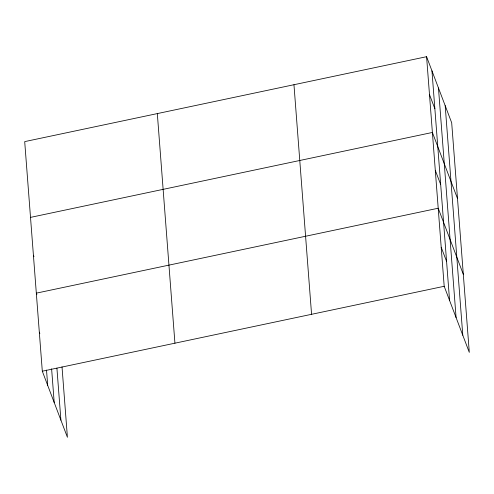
<?xml version="1.0" encoding="UTF-8"?>
<svg xmlns="http://www.w3.org/2000/svg" width="494" height="494" viewBox="0 0 494 494"><rect width="100%" height="100%" fill="white"/><g stroke="black" fill="none" stroke-linecap="round" stroke-linejoin="round"><path stroke-width="0.74" d="M426.581 56.693L444.192 286.285L469.3 352.383L451.689 122.79L426.581 56.693L24.7 141.617L42.311 371.21L67.419 437.307L62.016 366.894M30.511 217.385L432.392 132.46L457.5 198.551M42.311 371.21L444.192 286.285M429.49 94.576L434.868 108.736M435.3 170.344L440.679 184.503M463.31 274.318L438.209 208.227L36.321 293.152L36.859 294.566M441.198 247.259L446.576 261.412M33.419 255.268L33.956 256.682M39.316 332.184L39.853 333.598M445.18 105.648L462.792 335.241M438.468 87.994L456.086 317.586M431.96 70.852L449.571 300.445M293.961 84.721L311.572 314.314M157.32 113.595L174.932 343.188M56.915 368.129L60.91 420.166M51.617 368.839L54.198 402.511M46.516 370.068L47.69 385.369"/></g></svg>
